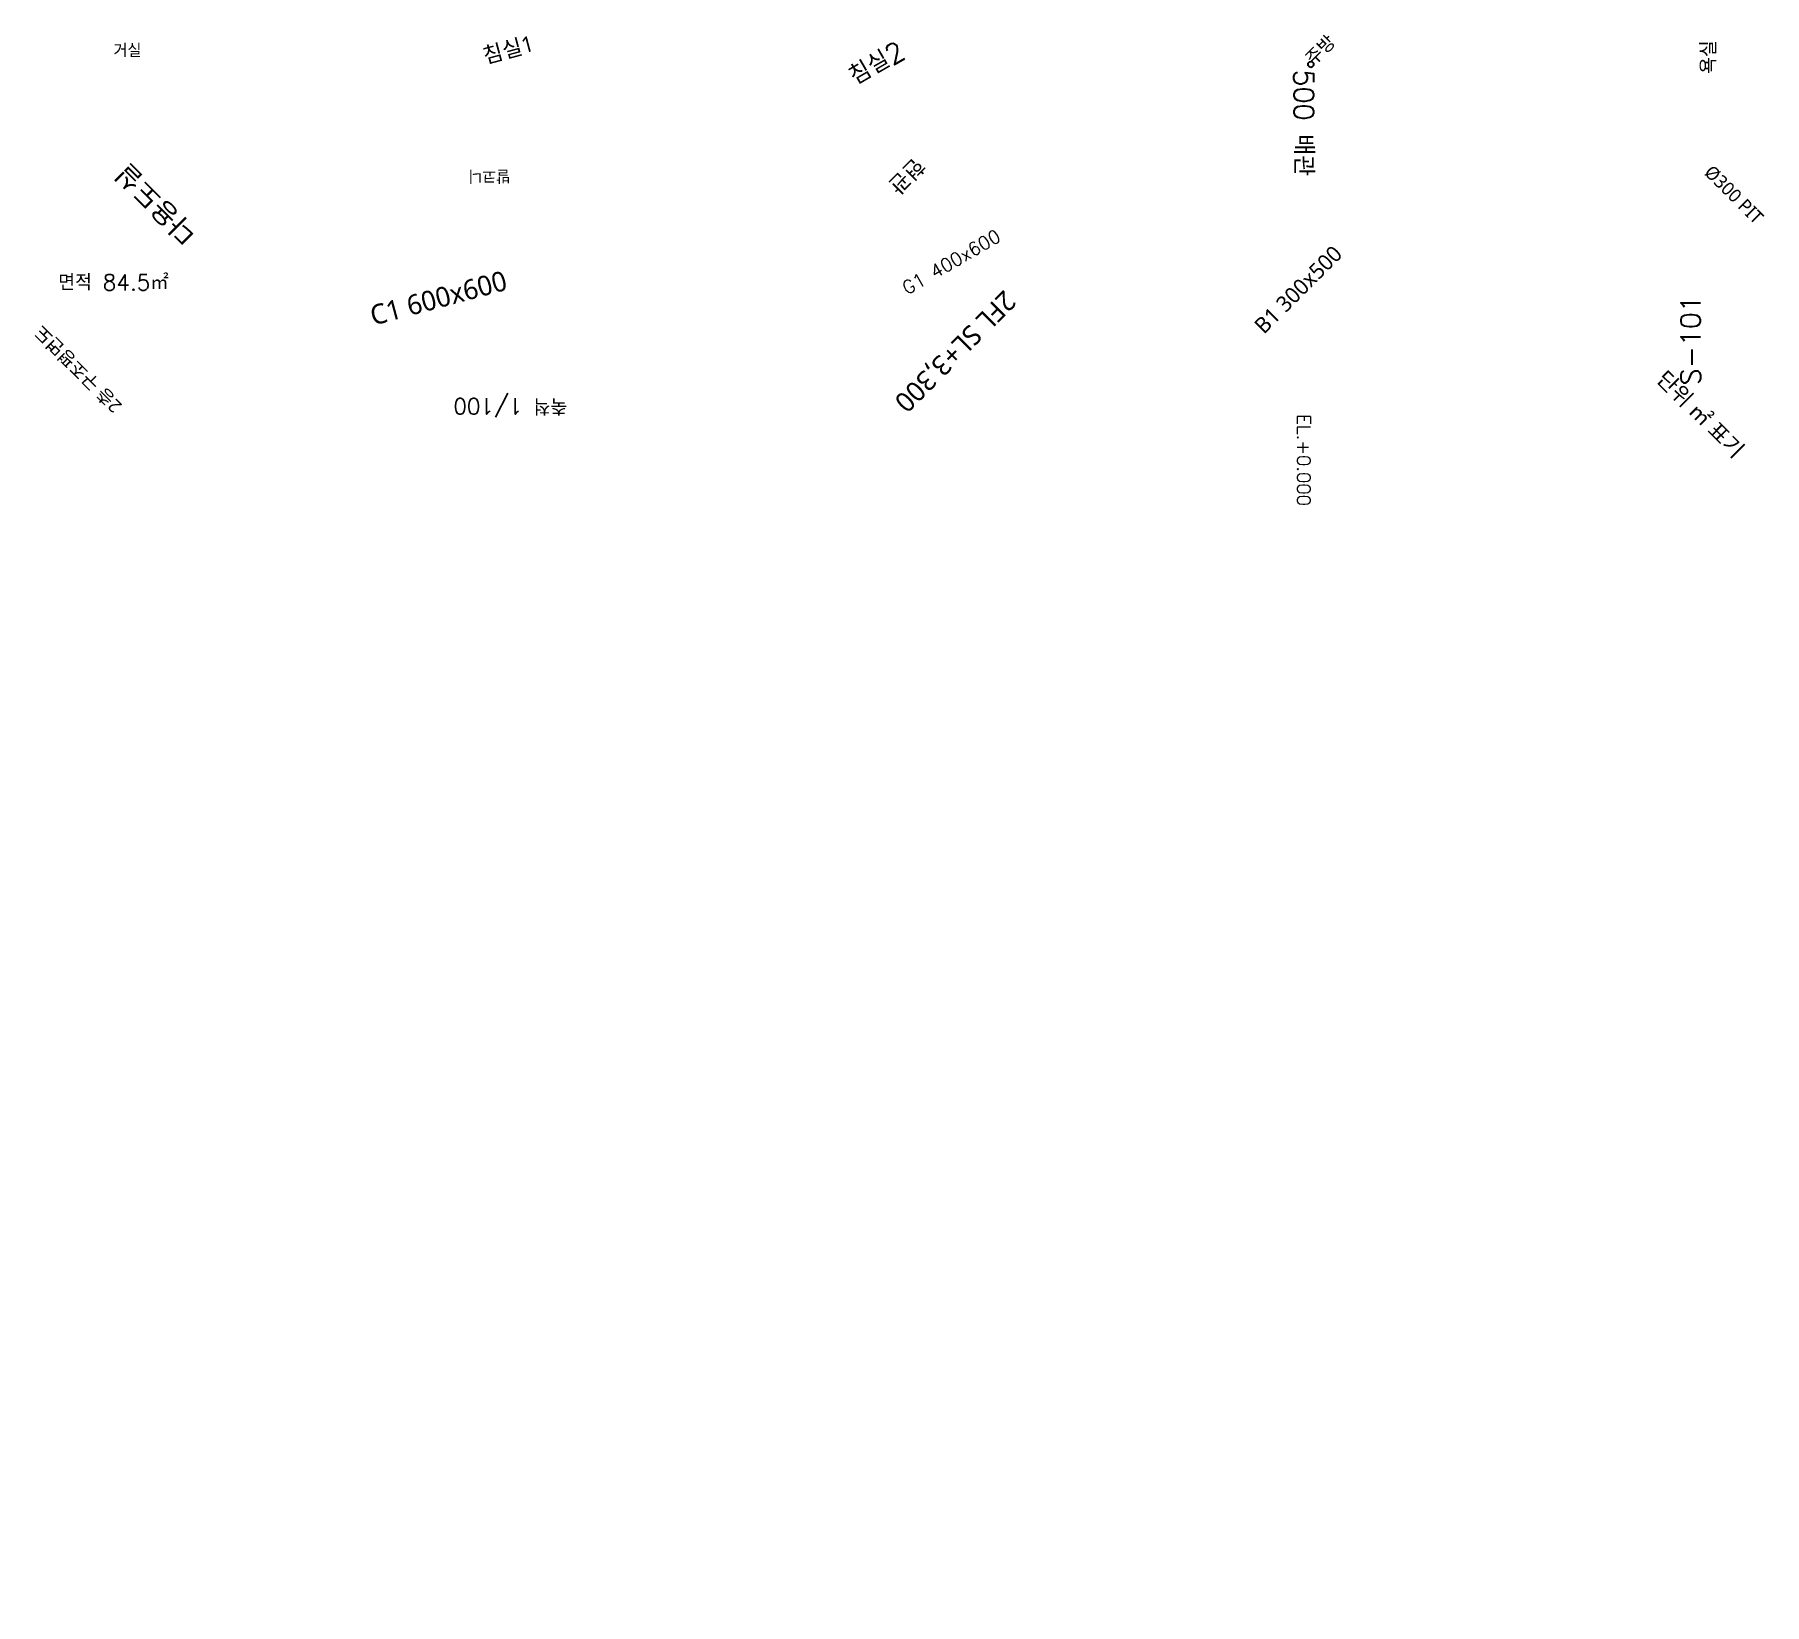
# Model space of a CAD drawing. Header units: millimetres. Extents: x -596 to 12483, y -11700 to 170.
import ezdxf
from ezdxf.enums import TextEntityAlignment as Align

# ---------------------------------------------------------------- set-up
doc = ezdxf.new("R2010")
doc.units = ezdxf.units.MM
doc.layers.add('A-TEXT', color=7, linetype='Continuous')
doc.styles.add('KOR-BIG', font='romans.shx', dxfattribs={"bigfont": 'whgtxt.shx'})
doc.styles.add('KOR-TTF', font='malgun.ttf')

msp = doc.modelspace()

# ---------------------------------------------------------------- texts
at = {"layer": 'A-TEXT', "style": 'KOR-TTF'}
for s, rotation, p in [('침실1', 15, (3000, 0)), ('B1 300x500', 45, (9000, -1800))]:
    msp.add_text(s, height=120, rotation=rotation, dxfattribs=at).set_placement(p, align=Align.CENTER)
for s, rotation, p in [('주방', 45, (9000, 0)), ('2층 구조평면도', 135, (0, -2700))]:
    msp.add_text(s, height=100, rotation=rotation, dxfattribs=at).set_placement(p, align=Align.TOP_LEFT)
at = {"layer": 'A-TEXT', "style": 'KOR-BIG'}
msp.add_text('거실', height=100, dxfattribs=at).set_placement((0, 0))
for s, rotation, p in [('침실2', 30, (6000, 0)), ('S-101', 90, (12000, -1800))]:
    msp.add_text(s, height=150, rotation=rotation, dxfattribs=at).set_placement(p, align=Align.RIGHT)
for s, rotation, p in [('욕실', 90, (12000, 0)), ('축척 1/100', 180, (3000, -2700))]:
    msp.add_text(s, height=120, rotation=rotation, dxfattribs=at).set_placement(p, align=Align.TOP_CENTER)
msp.add_text('%%d500 배관', height=150, rotation=270, dxfattribs=at).set_placement((9000, -900), align=Align.MIDDLE_RIGHT)
at = {"layer": 'A-TEXT', "style": 'KOR-TTF'}
for s, rotation, p in [('현관', 225, (6000, -900)), ('단위 ㎡ 표기', 315, (12000, -2700))]:
    msp.add_text(s, height=120, rotation=rotation, dxfattribs=at).set_placement(p, align=Align.MIDDLE_CENTER)
for s, rotation, p in [('다용도실', 135, (0, -900)), ('2FL SL+3,300', 225, (6000, -2700))]:
    msp.add_text(s, height=150, rotation=rotation, dxfattribs=at).set_placement(p, align=Align.TOP_RIGHT)
at = {"layer": 'A-TEXT', "style": 'KOR-BIG'}
for s, rotation, p in [('발코니', 180, (3000, -900)), ('EL.+0.000', 270, (9000, -2700))]:
    msp.add_text(s, height=100, rotation=rotation, dxfattribs=at).set_placement(p, align=Align.MIDDLE_LEFT)
at = {"layer": 'A-TEXT', "style": 'KOR-TTF'}
msp.add_text('Ø300 PIT', height=100, rotation=315, dxfattribs=at).set_placement((12000, -900), align=Align.BOTTOM_LEFT)
at = {"layer": 'A-TEXT', "style": 'KOR-BIG'}
msp.add_text('G1 400x600', height=100, rotation=30, dxfattribs=at).set_placement((6000, -1800))
msp.add_text('면적 84.5㎡', height=120, dxfattribs=at).set_placement((0, -1800), align=Align.BOTTOM_CENTER)
at = {"layer": 'A-TEXT', "style": 'KOR-TTF'}
msp.add_text('C1 600x600', height=150, rotation=15, dxfattribs=at).set_placement((3000, -1800), align=Align.BOTTOM_RIGHT)

doc.saveas('drawing.dxf')
